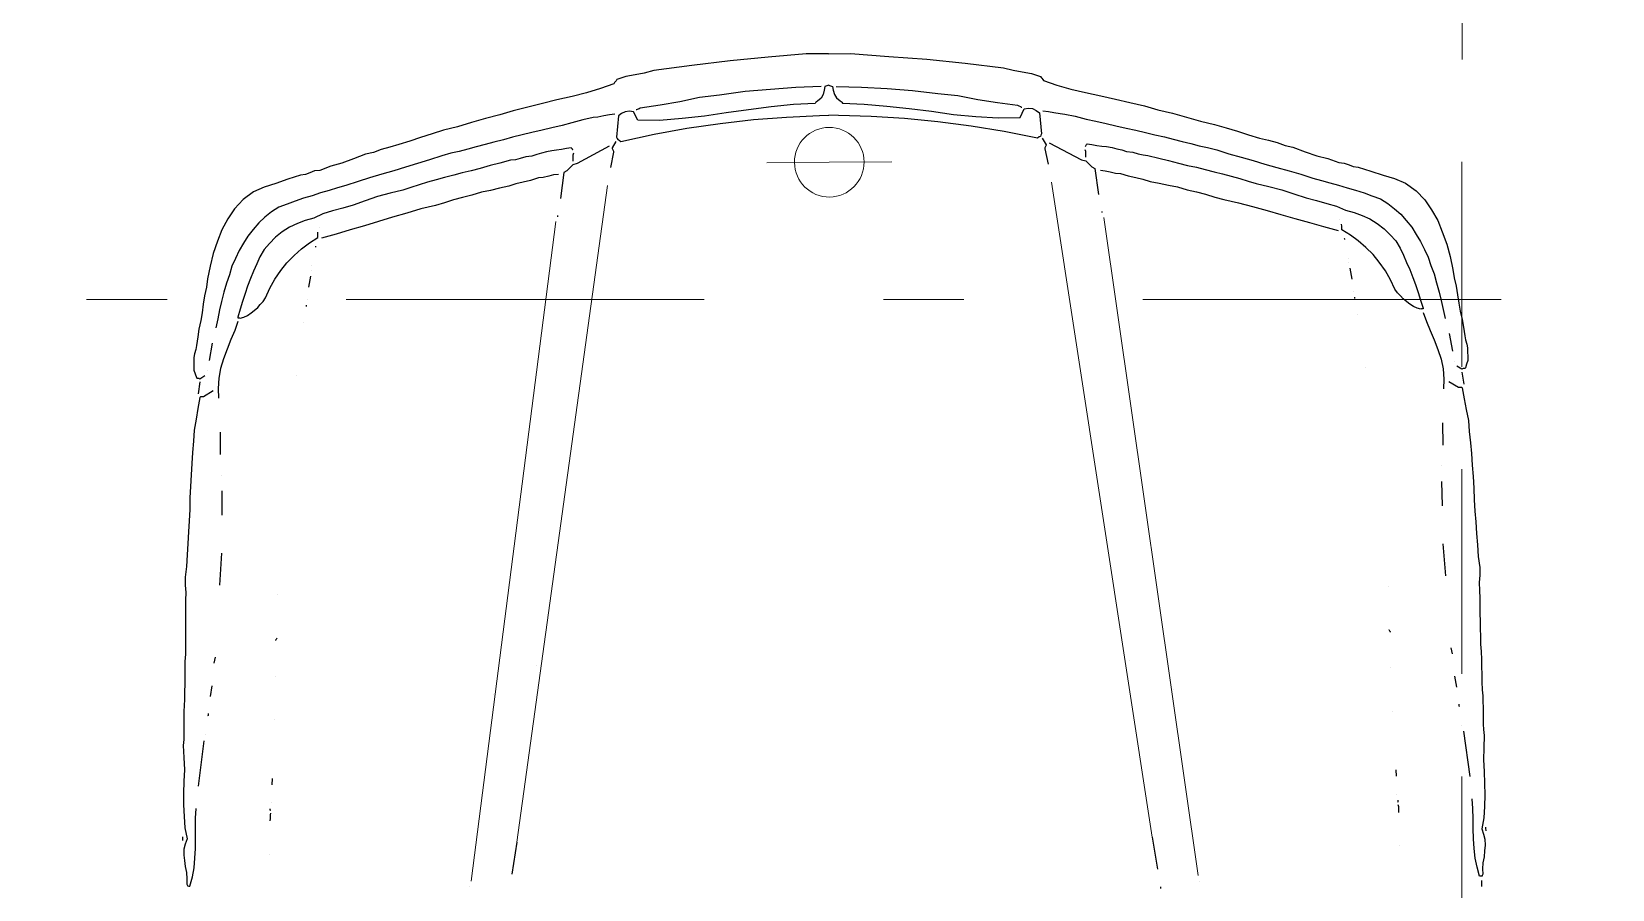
# Model space of a CAD drawing. Header units: metres. Extents: x -45 to 1930, y -347 to 488.
# Drawn here: x 36.345 to 38.307, y -27.243 to -26.179 of the extents above; entities that cross this region are included whole.
import ezdxf

# ---------------------------------------------------------------- set-up
doc = ezdxf.new("R2010")
doc.units = ezdxf.units.M
doc.linetypes.add('ČERCHOVANÁ', pattern=[25.4, 12.7, -6.35, 0, -6.35])
doc.linetypes.add('ČÁRKOVANÁ', pattern=[19.05, 12.7, -6.35])
doc.layers.add('OSA', color=7, linetype='ČERCHOVANÁ')
doc.layers.add('zariz.predmety', color=203, linetype='Continuous')

# ---------------------------------------------------------------- blocks, each defined once
blk = doc.blocks.new('BMW3-PUD')
at = {"lineweight": 0}
for p, q in [((1.0314, 0.4512), (0.2143, 0.3401)), ((0.9833, 0.3943), (0.17, 0.2757)), ((0.1432, 0.0776), (0.1432, 0)), ((0.1432, -0.0776), (0.1432, 0)), ((0.9833, -0.3943), (0.17, -0.2757)), ((1.0314, -0.4512), (0.2143, -0.3401))]:
    blk.add_line(p, q, dxfattribs=at)
for points in [[(0.421, 0.7668), (0.4283, 0.7789), (0.4283, 0.7804), (0.4283, 0.7812), (0.4283, 0.7827), (0.429, 0.7834), (0.4425, 0.7859), (0.456, 0.7883), (0.4695, 0.7907), (0.483, 0.7916), (0.4972, 0.7933), (0.5107, 0.7942), (0.525, 0.7951), (0.5392, 0.796), (0.5535, 0.7969), (0.5678, 0.7971), (0.582, 0.798), (0.5955, 0.7989), (0.6098, 0.7998), (0.624, 0.8008), (0.6383, 0.8017), (0.6518, 0.8034), (0.6615, 0.8035), (0.6706, 0.8028), (0.6803, 0.803), (0.6901, 0.8031), (0.6991, 0.8032), (0.7089, 0.8033), (0.7186, 0.8034), (0.7276, 0.8035), (0.7374, 0.8036), (0.7471, 0.8038), (0.7562, 0.8046), (0.7659, 0.8047), (0.7749, 0.8048), (0.7847, 0.8049), (0.7937, 0.8051), (0.8035, 0.8052), (0.811, 0.806), (0.8185, 0.8061), (0.8252, 0.8062), (0.832, 0.8063), (0.8395, 0.8063), (0.8462, 0.8064), (0.853, 0.8065), (0.8605, 0.8074), (0.8755, 0.8068), (0.8905, 0.8062), (0.9048, 0.8071), (0.9198, 0.8073), (0.9341, 0.8075), (0.9484, 0.8069), (0.9626, 0.8063), (0.9762, 0.8035), (0.9829, 0.8058), (0.9889, 0.8074), (0.9964, 0.8075), (1.0032, 0.8068), (1.0107, 0.8061), (1.0182, 0.8047), (1.0257, 0.8041), (1.0325, 0.8042), (1.034, 0.8034), (1.0347, 0.8034), (1.0348, 0.8019), (1.0348, 0.8004), (1.0236, 0.7973), (1.0123, 0.7949), (1.0003, 0.794), (0.9883, 0.7931), (0.9756, 0.793), (0.9635, 0.7928), (0.9508, 0.7927), (0.9388, 0.7918)], [(0.9784, 0.8088), (0.9776, 0.8088), (0.9761, 0.8087), (0.9754, 0.8087), (0.9739, 0.8087)], [(0.0086, 0), (0.0085, 0.0275), (0.0125, 0.0749), (0.0164, 0.1222), (0.0218, 0.1696), (0.028, 0.217), (0.0309, 0.229), (0.033, 0.2403), (0.0351, 0.2516), (0.0388, 0.2629), (0.0402, 0.2637), (0.041, 0.2644), (0.0425, 0.266), (0.0439, 0.2667), (0.0498, 0.2833), (0.0548, 0.3006), (0.0591, 0.3187), (0.0634, 0.3376), (0.0677, 0.3556), (0.072, 0.3737), (0.0763, 0.3918), (0.0813, 0.4083), (0.0856, 0.4264), (0.0907, 0.4437), (0.0957, 0.4611), (0.1, 0.4784), (0.1043, 0.4927), (0.1087, 0.507), (0.113, 0.5206), (0.1173, 0.5342), (0.1202, 0.5455), (0.1231, 0.556), (0.1268, 0.5658), (0.1289, 0.5756), (0.1347, 0.5907), (0.1398, 0.605), (0.1434, 0.6186), (0.1485, 0.6322), (0.1491, 0.6389), (0.1513, 0.645), (0.1535, 0.6503), (0.1542, 0.6563), (0.1593, 0.6721), (0.1643, 0.6872), (0.1687, 0.7015), (0.1745, 0.7151), (0.1841, 0.728), (0.1953, 0.7386), (0.2079, 0.747), (0.2214, 0.7547), (0.2355, 0.7601), (0.2505, 0.7655), (0.2662, 0.7695), (0.282, 0.7727), (0.2924, 0.7743), (0.3029, 0.7767), (0.3134, 0.7783), (0.3239, 0.7799), (0.3337, 0.7815), (0.3442, 0.7839), (0.3539, 0.7855), (0.3644, 0.7872), (0.3696, 0.788), (0.3749, 0.7895), (0.3794, 0.7904), (0.3846, 0.7904), (0.3899, 0.7905), (0.3951, 0.7905), (0.3997, 0.7891), (0.4042, 0.7876), (0.4049, 0.7869), (0.4049, 0.7861), (0.405, 0.7846), (0.4057, 0.7832), (0.402, 0.7771)], [(0.4095, 0.7832), (0.4245, 0.7856)], [(0.8548, 0.7818), (0.911, 0.7892)], [(1.04, 0.8027), (1.0475, 0.8028)], [(0.3616, 0.7676), (0.3833, 0.7716)], [(0.3961, 0.774), (0.3961, 0.774)], [(0.7513, 0.767), (0.7588, 0.7686)], [(0.7866, 0.7712), (0.8001, 0.7736)], [(0.8211, 0.7761), (0.8211, 0.7761), (0.8226, 0.7761), (0.8233, 0.7761), (0.8241, 0.7769)], [(0.8473, 0.7794), (0.8473, 0.7794)], [(0.0815, 0.2657), (0.0822, 0.2724), (0.0836, 0.2792), (0.085, 0.2868), (0.0857, 0.2928), (0.0885, 0.3056), (0.0921, 0.3191), (0.095, 0.3312), (0.0978, 0.344), (0.1007, 0.356), (0.1036, 0.3688), (0.1064, 0.3809), (0.1093, 0.3929), (0.1122, 0.4042), (0.115, 0.4162), (0.1179, 0.4268), (0.1208, 0.4381), (0.1236, 0.4487), (0.1265, 0.4592), (0.1286, 0.4697), (0.1315, 0.481), (0.1366, 0.4961), (0.1409, 0.5112), (0.1452, 0.5262), (0.1496, 0.5406), (0.1539, 0.5556), (0.1582, 0.5707), (0.1625, 0.585), (0.1676, 0.6001), (0.1705, 0.6106), (0.1734, 0.6212), (0.1763, 0.6317), (0.1799, 0.6423), (0.1828, 0.6528), (0.1864, 0.6634), (0.19, 0.6732), (0.1937, 0.6838), (0.1996, 0.6929), (0.2062, 0.7012), (0.2129, 0.7088), (0.2211, 0.7156), (0.2293, 0.7225), (0.2382, 0.7279), (0.2471, 0.7332), (0.2569, 0.7378), (0.2666, 0.7424), (0.277, 0.7456), (0.2875, 0.7495), (0.2987, 0.7526), (0.31, 0.7557), (0.3204, 0.7581), (0.3317, 0.7605), (0.3429, 0.7629)], [(0.335, 0.7358), (0.3462, 0.7396), (0.3574, 0.7443), (0.3693, 0.7489), (0.3813, 0.7536), (0.3933, 0.7575), (0.4053, 0.7599), (0.418, 0.7608), (0.43, 0.7602)], [(0.4721, 0.7584), (0.4999, 0.7588)], [(0.5255, 0.7568), (0.5255, 0.7568)], [(0.545, 0.757), (0.575, 0.7574)], [(0.6223, 0.7579), (0.6621, 0.7607)], [(0.126, 0.318), (0.126, 0.318), (0.1244, 0.3188), (0.1237, 0.3195), (0.1229, 0.3202), (0.1236, 0.3262), (0.125, 0.3323), (0.1257, 0.3383), (0.1264, 0.3443), (0.1278, 0.3511), (0.1292, 0.3571), (0.1307, 0.3631), (0.1329, 0.3691), (0.1335, 0.3767), (0.1357, 0.3835), (0.1371, 0.3895), (0.1378, 0.3955), (0.1414, 0.4091), (0.1442, 0.4211), (0.1478, 0.4332), (0.1507, 0.4445), (0.1528, 0.4558), (0.1557, 0.4663), (0.1586, 0.4776), (0.1615, 0.4881), (0.1643, 0.4987), (0.1672, 0.5092), (0.1708, 0.5198), (0.1737, 0.5296), (0.1773, 0.5454), (0.1816, 0.5612), (0.1867, 0.5763), (0.1918, 0.5914), (0.1954, 0.6042), (0.199, 0.617), (0.2026, 0.6291), (0.2077, 0.6404), (0.2106, 0.6509), (0.2142, 0.6607), (0.2186, 0.6705), (0.2245, 0.6796), (0.2311, 0.688), (0.2386, 0.6956), (0.246, 0.7024), (0.255, 0.7078), (0.2639, 0.7116), (0.2729, 0.7155), (0.2818, 0.7194), (0.2916, 0.7232), (0.3005, 0.7263), (0.3103, 0.7295), (0.32, 0.7326), (0.3297, 0.7357), (0.3305, 0.7357), (0.3305, 0.7342), (0.3305, 0.7335), (0.3312, 0.7327), (0.3298, 0.7282), (0.3276, 0.7237), (0.3247, 0.7191), (0.3217, 0.7153), (0.318, 0.7108), (0.3143, 0.7077), (0.3106, 0.7039), (0.3061, 0.7009), (0.2942, 0.6955), (0.283, 0.6893), (0.2725, 0.6817), (0.2629, 0.6741), (0.254, 0.665), (0.2458, 0.6558), (0.2384, 0.646), (0.2318, 0.6354), (0.2303, 0.6354), (0.2288, 0.6354), (0.2273, 0.6354), (0.225, 0.6353)], [(0.6742, 0.6895), (0.6742, 0.6895)], [(0.7282, 0.6901), (0.7282, 0.6901), (0.7297, 0.6909), (0.7305, 0.6917), (0.7312, 0.6917)], [(0.7755, 0.6922), (0.7755, 0.6922)], [(0.8295, 0.6943), (0.8295, 0.6943)], [(0.9023, 0.6975), (0.9099, 0.6976)], [(0.9324, 0.6978), (0.9324, 0.6978)], [(0.9421, 0.6994), (0.9421, 0.6994), (0.9414, 0.7002), (0.9398, 0.7002), (0.9398, 0.7002)], [(0.9451, 0.6995), (0.9474, 0.7003), (0.9496, 0.7003), (0.9519, 0.7003), (0.9549, 0.7004)], [(0.9962, 0.7009), (0.9962, 0.7009)], [(0.309, 0.6491), (0.309, 0.6491)], [(0.3157, 0.6507), (0.3157, 0.6507), (0.3165, 0.6507), (0.3172, 0.6507), (0.3172, 0.6507)], [(0.3374, 0.6547), (0.3374, 0.6547)], [(0.4027, 0.6637), (0.4027, 0.6637)], [(0.1558, 0.3364), (0.1564, 0.3424), (0.1579, 0.3484), (0.1593, 0.3552), (0.16, 0.3612), (0.1629, 0.371), (0.165, 0.3801), (0.1672, 0.3891), (0.17, 0.3981), (0.1721, 0.4094), (0.175, 0.4207), (0.1771, 0.432), (0.1807, 0.4441), (0.1836, 0.4554), (0.1865, 0.4667), (0.1901, 0.478), (0.193, 0.4893), (0.1973, 0.5073), (0.2023, 0.5247), (0.2073, 0.5428), (0.2124, 0.5601), (0.2175, 0.5774), (0.2225, 0.5955), (0.2276, 0.6128), (0.2326, 0.6309)], [(0.219, 0.633), (0.219, 0.633)], [(0.2423, 0.6385), (0.2423, 0.6385), (0.243, 0.6386), (0.2438, 0.6386), (0.2438, 0.6386)], [(0.267, 0.6433), (0.267, 0.6433)], [(0.273, 0.6434), (0.273, 0.6434)], [(0.2797, 0.645), (0.2932, 0.6474)], [(1.0382, 0.4528), (1.0382, 0.4528)], [(0.7998, 0.4222), (0.7998, 0.4222)], [(0.9833, 0.3943), (1.023, 0.4008)], [(1.0448, 0.4041), (1.0448, 0.4041), (1.0463, 0.4041), (1.047, 0.4041), (1.047, 0.4041)], [(0.7644, 0.3677), (0.7644, 0.3677)], [(0.1212, 0.2729), (0.1425, 0.313), (0.144, 0.3182), (0.1477, 0.322), (0.1514, 0.3258), (0.1536, 0.3296), (0.1858, 0.3338)], [(0.2068, 0.3378), (0.2068, 0.3378), (0.2075, 0.3378), (0.2083, 0.3378), (0.2083, 0.3378)], [(0.2143, 0.3401), (0.2143, 0.3401)], [(0.1297, 0.3173), (0.132, 0.3181), (0.1342, 0.3181), (0.1372, 0.3181), (0.1395, 0.3182)], [(0.17, 0.2757), (0.17, 0.2757)], [(0.0477, 0), (0.0479, 0.001), (0.0493, 0.0047), (0.0538, 0.0055), (0.0591, 0.0071), (0.0635, 0.0094), (0.0673, 0.014), (0.068, 0.0155), (0.0687, 0.0162), (0.0702, 0.017), (0.0702, 0.017), (0.0714, 0.044), (0.0741, 0.0718), (0.0775, 0.0997), (0.0809, 0.1275), (0.0851, 0.1546), (0.0878, 0.1824), (0.0897, 0.2102), (0.0894, 0.2372), (0.0788, 0.2424), (0.078, 0.2476), (0.0787, 0.2529), (0.0809, 0.2574), (0.0838, 0.2612), (0.1101, 0.2638), (0.1116, 0.263), (0.1131, 0.2623), (0.1139, 0.2608), (0.1154, 0.2586), (0.1069, 0.2172), (0.0998, 0.1765), (0.0943, 0.1352), (0.0896, 0.0938), (0.0871, 0.0525), (0.0853, 0.0119), (0.085, 0)], [(0.1153, 0.2646), (0.1235, 0.2692), (0.1243, 0.2692), (0.1258, 0.2684), (0.1273, 0.2677), (0.1288, 0.2677), (0.1475, 0.2717)], [(0.0493, 0.0092), (0.0504, 0.0408), (0.0523, 0.0724), (0.0549, 0.1039), (0.059, 0.1355), (0.0617, 0.1603), (0.0667, 0.1851), (0.0709, 0.2092), (0.0744, 0.2341), (0.0751, 0.2356), (0.0759, 0.2378), (0.0766, 0.2386), (0.0766, 0.2393)], [(0.0086, 0), (0.0085, -0.0275), (0.0125, -0.0749), (0.0164, -0.1222), (0.0218, -0.1696), (0.028, -0.217), (0.0309, -0.229), (0.033, -0.2403), (0.0351, -0.2516), (0.0388, -0.2629), (0.0402, -0.2637), (0.041, -0.2644), (0.0425, -0.266), (0.0439, -0.2667), (0.0498, -0.2833), (0.0548, -0.3006), (0.0591, -0.3187), (0.0634, -0.3376), (0.0677, -0.3556), (0.072, -0.3737), (0.0763, -0.3918), (0.0813, -0.4083), (0.0856, -0.4264), (0.0907, -0.4437), (0.0957, -0.4611), (0.1, -0.4784), (0.1043, -0.4927), (0.1087, -0.507), (0.113, -0.5206), (0.1173, -0.5342), (0.1202, -0.5455), (0.1231, -0.556), (0.1268, -0.5658), (0.1289, -0.5756), (0.1347, -0.5907), (0.1398, -0.605), (0.1434, -0.6186), (0.1485, -0.6322), (0.1491, -0.6389), (0.1513, -0.645), (0.1535, -0.6503), (0.1542, -0.6563), (0.1593, -0.6721), (0.1643, -0.6872), (0.1687, -0.7015), (0.1745, -0.7151), (0.1841, -0.728), (0.1953, -0.7386), (0.2079, -0.747), (0.2214, -0.7547), (0.2355, -0.7601), (0.2505, -0.7655), (0.2662, -0.7695), (0.282, -0.7727), (0.2924, -0.7743), (0.3029, -0.7767), (0.3134, -0.7783), (0.3239, -0.7799), (0.3337, -0.7815), (0.3442, -0.7839), (0.3539, -0.7855), (0.3644, -0.7872), (0.3696, -0.788), (0.3749, -0.7895), (0.3794, -0.7904), (0.3846, -0.7904), (0.3899, -0.7905), (0.3951, -0.7905), (0.3997, -0.7891), (0.4042, -0.7876), (0.4049, -0.7869), (0.4049, -0.7861), (0.405, -0.7846), (0.4057, -0.7832), (0.402, -0.7771)], [(0.0477, 0), (0.0479, -0.001), (0.0493, -0.0047), (0.0538, -0.0055), (0.0591, -0.0071), (0.0635, -0.0094), (0.0673, -0.014), (0.068, -0.0155), (0.0687, -0.0162), (0.0702, -0.017), (0.0702, -0.017), (0.0714, -0.044), (0.0741, -0.0718), (0.0775, -0.0997), (0.0809, -0.1275), (0.0851, -0.1546), (0.0878, -0.1824), (0.0897, -0.2102), (0.0894, -0.2372), (0.0788, -0.2424), (0.078, -0.2476), (0.0787, -0.2529), (0.0809, -0.2574), (0.0838, -0.2612), (0.1101, -0.2638), (0.1116, -0.263), (0.1131, -0.2623), (0.1139, -0.2608), (0.1154, -0.2586), (0.1069, -0.2172), (0.0998, -0.1765), (0.0943, -0.1352), (0.0896, -0.0938), (0.0871, -0.0525), (0.0853, -0.0119), (0.085, 0)], [(0.0493, -0.0092), (0.0504, -0.0408), (0.0523, -0.0724), (0.0549, -0.1039), (0.059, -0.1355), (0.0617, -0.1603), (0.0667, -0.1851), (0.0709, -0.2092), (0.0744, -0.2341), (0.0751, -0.2356), (0.0759, -0.2378), (0.0766, -0.2386), (0.0766, -0.2393)], [(0.0815, -0.2657), (0.0822, -0.2724), (0.0836, -0.2792), (0.085, -0.2868), (0.0857, -0.2928), (0.0885, -0.3056), (0.0921, -0.3191), (0.095, -0.3312), (0.0978, -0.344), (0.1007, -0.356), (0.1036, -0.3688), (0.1064, -0.3809), (0.1093, -0.3929), (0.1122, -0.4042), (0.115, -0.4162), (0.1179, -0.4268), (0.1208, -0.4381), (0.1236, -0.4487), (0.1265, -0.4592), (0.1286, -0.4697), (0.1315, -0.481), (0.1366, -0.4961), (0.1409, -0.5112), (0.1452, -0.5262), (0.1496, -0.5406), (0.1539, -0.5556), (0.1582, -0.5707), (0.1625, -0.585), (0.1676, -0.6001), (0.1705, -0.6106), (0.1734, -0.6212), (0.1763, -0.6317), (0.1799, -0.6423), (0.1828, -0.6528), (0.1864, -0.6634), (0.19, -0.6732), (0.1937, -0.6838), (0.1996, -0.6929), (0.2062, -0.7012), (0.2129, -0.7088), (0.2211, -0.7156), (0.2293, -0.7225), (0.2382, -0.7279), (0.2471, -0.7332), (0.2569, -0.7378), (0.2666, -0.7424), (0.277, -0.7456), (0.2875, -0.7495), (0.2987, -0.7526), (0.31, -0.7557), (0.3204, -0.7581), (0.3317, -0.7605), (0.3429, -0.7629)], [(0.1153, -0.2646), (0.1235, -0.2692), (0.1243, -0.2692), (0.1258, -0.2684), (0.1273, -0.2677), (0.1288, -0.2677), (0.1475, -0.2717)], [(0.1212, -0.2729), (0.1425, -0.313), (0.144, -0.3182), (0.1477, -0.322), (0.1514, -0.3258), (0.1536, -0.3296), (0.1858, -0.3338)], [(0.17, -0.2757), (0.17, -0.2757)], [(0.126, -0.318), (0.126, -0.318), (0.1244, -0.3188), (0.1237, -0.3195), (0.1229, -0.3202), (0.1236, -0.3262), (0.125, -0.3323), (0.1257, -0.3383), (0.1264, -0.3443), (0.1278, -0.3511), (0.1292, -0.3571), (0.1307, -0.3631), (0.1329, -0.3691), (0.1335, -0.3767), (0.1357, -0.3835), (0.1371, -0.3895), (0.1378, -0.3955), (0.1414, -0.4091), (0.1442, -0.4211), (0.1478, -0.4332), (0.1507, -0.4445), (0.1528, -0.4558), (0.1557, -0.4663), (0.1586, -0.4776), (0.1615, -0.4881), (0.1643, -0.4987), (0.1672, -0.5092), (0.1708, -0.5198), (0.1737, -0.5296), (0.1773, -0.5454), (0.1816, -0.5612), (0.1867, -0.5763), (0.1918, -0.5914), (0.1954, -0.6042), (0.199, -0.617), (0.2026, -0.6291), (0.2077, -0.6404), (0.2106, -0.6509), (0.2142, -0.6607), (0.2186, -0.6705), (0.2245, -0.6796), (0.2311, -0.688), (0.2386, -0.6956), (0.246, -0.7024), (0.255, -0.7078), (0.2639, -0.7116), (0.2729, -0.7155), (0.2818, -0.7194), (0.2916, -0.7232), (0.3005, -0.7263), (0.3103, -0.7295), (0.32, -0.7326), (0.3297, -0.7357), (0.3305, -0.7357), (0.3305, -0.7342), (0.3305, -0.7335), (0.3312, -0.7327), (0.3298, -0.7282), (0.3276, -0.7237), (0.3247, -0.7191), (0.3217, -0.7153), (0.318, -0.7108), (0.3143, -0.7077), (0.3106, -0.7039), (0.3061, -0.7009), (0.2942, -0.6955), (0.283, -0.6893), (0.2725, -0.6817), (0.2629, -0.6741), (0.254, -0.665), (0.2458, -0.6558), (0.2384, -0.646), (0.2318, -0.6354), (0.2303, -0.6354), (0.2288, -0.6354), (0.2273, -0.6354), (0.225, -0.6353)], [(0.1297, -0.3173), (0.132, -0.3181), (0.1342, -0.3181), (0.1372, -0.3181), (0.1395, -0.3182)], [(0.1558, -0.3364), (0.1564, -0.3424), (0.1579, -0.3484), (0.1593, -0.3552), (0.16, -0.3612), (0.1629, -0.371), (0.165, -0.3801), (0.1672, -0.3891), (0.17, -0.3981), (0.1721, -0.4094), (0.175, -0.4207), (0.1771, -0.432), (0.1807, -0.4441), (0.1836, -0.4554), (0.1865, -0.4667), (0.1901, -0.478), (0.193, -0.4893), (0.1973, -0.5073), (0.2023, -0.5247), (0.2073, -0.5428), (0.2124, -0.5601), (0.2175, -0.5774), (0.2225, -0.5955), (0.2276, -0.6128), (0.2326, -0.6309)], [(0.2068, -0.3378), (0.2068, -0.3378), (0.2075, -0.3378), (0.2083, -0.3378), (0.2083, -0.3378)], [(0.2143, -0.3401), (0.2143, -0.3401)], [(0.7644, -0.3677), (0.7644, -0.3677)], [(0.9833, -0.3943), (1.023, -0.4008)], [(0.7998, -0.4222), (0.7998, -0.4222)], [(1.0382, -0.4528), (1.0382, -0.4528)], [(0.219, -0.633), (0.219, -0.633)], [(0.2423, -0.6385), (0.2423, -0.6385), (0.243, -0.6386), (0.2438, -0.6386), (0.2438, -0.6386)], [(0.267, -0.6433), (0.267, -0.6433)], [(0.273, -0.6434), (0.273, -0.6434)], [(0.2797, -0.645), (0.2932, -0.6474)], [(0.309, -0.6491), (0.309, -0.6491)], [(0.3157, -0.6507), (0.3157, -0.6507), (0.3165, -0.6507), (0.3172, -0.6507), (0.3172, -0.6507)], [(0.3374, -0.6547), (0.3374, -0.6547)], [(0.4027, -0.6637), (0.4027, -0.6637)], [(0.6742, -0.6895), (0.6742, -0.6895)], [(0.7282, -0.6901), (0.7282, -0.6901), (0.7297, -0.6909), (0.7305, -0.6917), (0.7312, -0.6917)], [(0.7755, -0.6922), (0.7755, -0.6922)], [(0.8295, -0.6943), (0.8295, -0.6943)], [(0.9023, -0.6975), (0.9099, -0.6976)], [(0.9324, -0.6978), (0.9324, -0.6978)], [(0.9421, -0.6994), (0.9421, -0.6994), (0.9414, -0.7002), (0.9398, -0.7002), (0.9398, -0.7002)], [(0.9451, -0.6995), (0.9474, -0.7003), (0.9496, -0.7003), (0.9519, -0.7003), (0.9549, -0.7004)], [(0.9962, -0.7009), (0.9962, -0.7009)], [(0.335, -0.7358), (0.3462, -0.7396), (0.3574, -0.7443), (0.3693, -0.7489), (0.3813, -0.7536), (0.3933, -0.7575), (0.4053, -0.7599), (0.418, -0.7608), (0.43, -0.7602)], [(0.4721, -0.7584), (0.4999, -0.7588)], [(0.5255, -0.7568), (0.5255, -0.7568)], [(0.545, -0.757), (0.575, -0.7574)], [(0.6223, -0.7579), (0.6621, -0.7607)], [(0.3616, -0.7676), (0.3833, -0.7716)], [(0.3961, -0.774), (0.3961, -0.774)], [(0.4095, -0.7832), (0.4245, -0.7856)], [(0.421, -0.7668), (0.4283, -0.7789), (0.4283, -0.7804), (0.4283, -0.7812), (0.4283, -0.7827), (0.429, -0.7834), (0.4425, -0.7859), (0.456, -0.7883), (0.4695, -0.7907), (0.483, -0.7916), (0.4972, -0.7933), (0.5107, -0.7942), (0.525, -0.7951), (0.5392, -0.796), (0.5535, -0.7969), (0.5678, -0.7971), (0.582, -0.798), (0.5955, -0.7989), (0.6098, -0.7998), (0.624, -0.8008), (0.6383, -0.8017), (0.6518, -0.8034), (0.6615, -0.8035), (0.6706, -0.8028), (0.6803, -0.803), (0.6901, -0.8031), (0.6991, -0.8032), (0.7089, -0.8033), (0.7186, -0.8034), (0.7276, -0.8035), (0.7374, -0.8036), (0.7471, -0.8038), (0.7562, -0.8046), (0.7659, -0.8047), (0.7749, -0.8048), (0.7847, -0.8049), (0.7937, -0.8051), (0.8035, -0.8052), (0.811, -0.806), (0.8185, -0.8061), (0.8252, -0.8062), (0.832, -0.8063), (0.8395, -0.8063), (0.8462, -0.8064), (0.853, -0.8065), (0.8605, -0.8074), (0.8755, -0.8068), (0.8905, -0.8062), (0.9048, -0.8071), (0.9198, -0.8073), (0.9341, -0.8075), (0.9484, -0.8069), (0.9626, -0.8063), (0.9762, -0.8035), (0.9829, -0.8058), (0.9889, -0.8074), (0.9964, -0.8075), (1.0032, -0.8068), (1.0107, -0.8061), (1.0182, -0.8047), (1.0257, -0.8041), (1.0325, -0.8042), (1.034, -0.8034), (1.0347, -0.8034), (1.0348, -0.8019), (1.0348, -0.8004), (1.0236, -0.7973), (1.0123, -0.7949), (1.0003, -0.794), (0.9883, -0.7931), (0.9756, -0.793), (0.9635, -0.7928), (0.9508, -0.7927), (0.9388, -0.7918)], [(0.7513, -0.767), (0.7588, -0.7686)], [(0.7866, -0.7712), (0.8001, -0.7736)], [(0.8211, -0.7761), (0.8211, -0.7761), (0.8226, -0.7761), (0.8233, -0.7761), (0.8241, -0.7769)], [(0.8473, -0.7794), (0.8473, -0.7794)], [(0.8548, -0.7818), (0.911, -0.7892)], [(0.9784, -0.8088), (0.9776, -0.8088), (0.9761, -0.8087), (0.9754, -0.8087), (0.9739, -0.8087)]]:
    blk.add_lwpolyline(points)
for start, end in [(0, 180), (180, 0)]:
    blk.add_arc((0.1432, 0), 0.0432, start, end, dxfattribs=at)

msp = doc.modelspace()

# ---------------------------------------------------------------- linework, layer by layer
at = {"layer": 'OSA', "color": 253, "lineweight": 0, "ltscale": 0.035}
msp.add_line((27.834617, -26.511121), (41.774547, -26.511121), dxfattribs=at)
at = {"layer": 'zariz.predmety', "linetype": 'ČÁRKOVANÁ', "lineweight": 0, "ltscale": 0.02, "flags": 128}
msp.add_lwpolyline([(35.85081, -25.561896), (38.12081, -25.562688), (38.119635, -28.932688), (36.759635, -28.932213), (36.759143, -30.342213), (36.909143, -30.342265), (36.908833, -31.232265), (36.758833, -31.232213), (36.758623, -31.832213), (34.236192, -31.831333), (33.711513, -30.91115), (35.848944, -30.911896)], close=True, dxfattribs=at)

# ---------------------------------------------------------------- block references
at = {"linetype": 'Continuous', "lineweight": 0, "rotation": 270.4362973052338}
msp.add_blockref('BMW3-PUD', (37.334184, -26.197817), dxfattribs=at)

doc.saveas('drawing.dxf')
